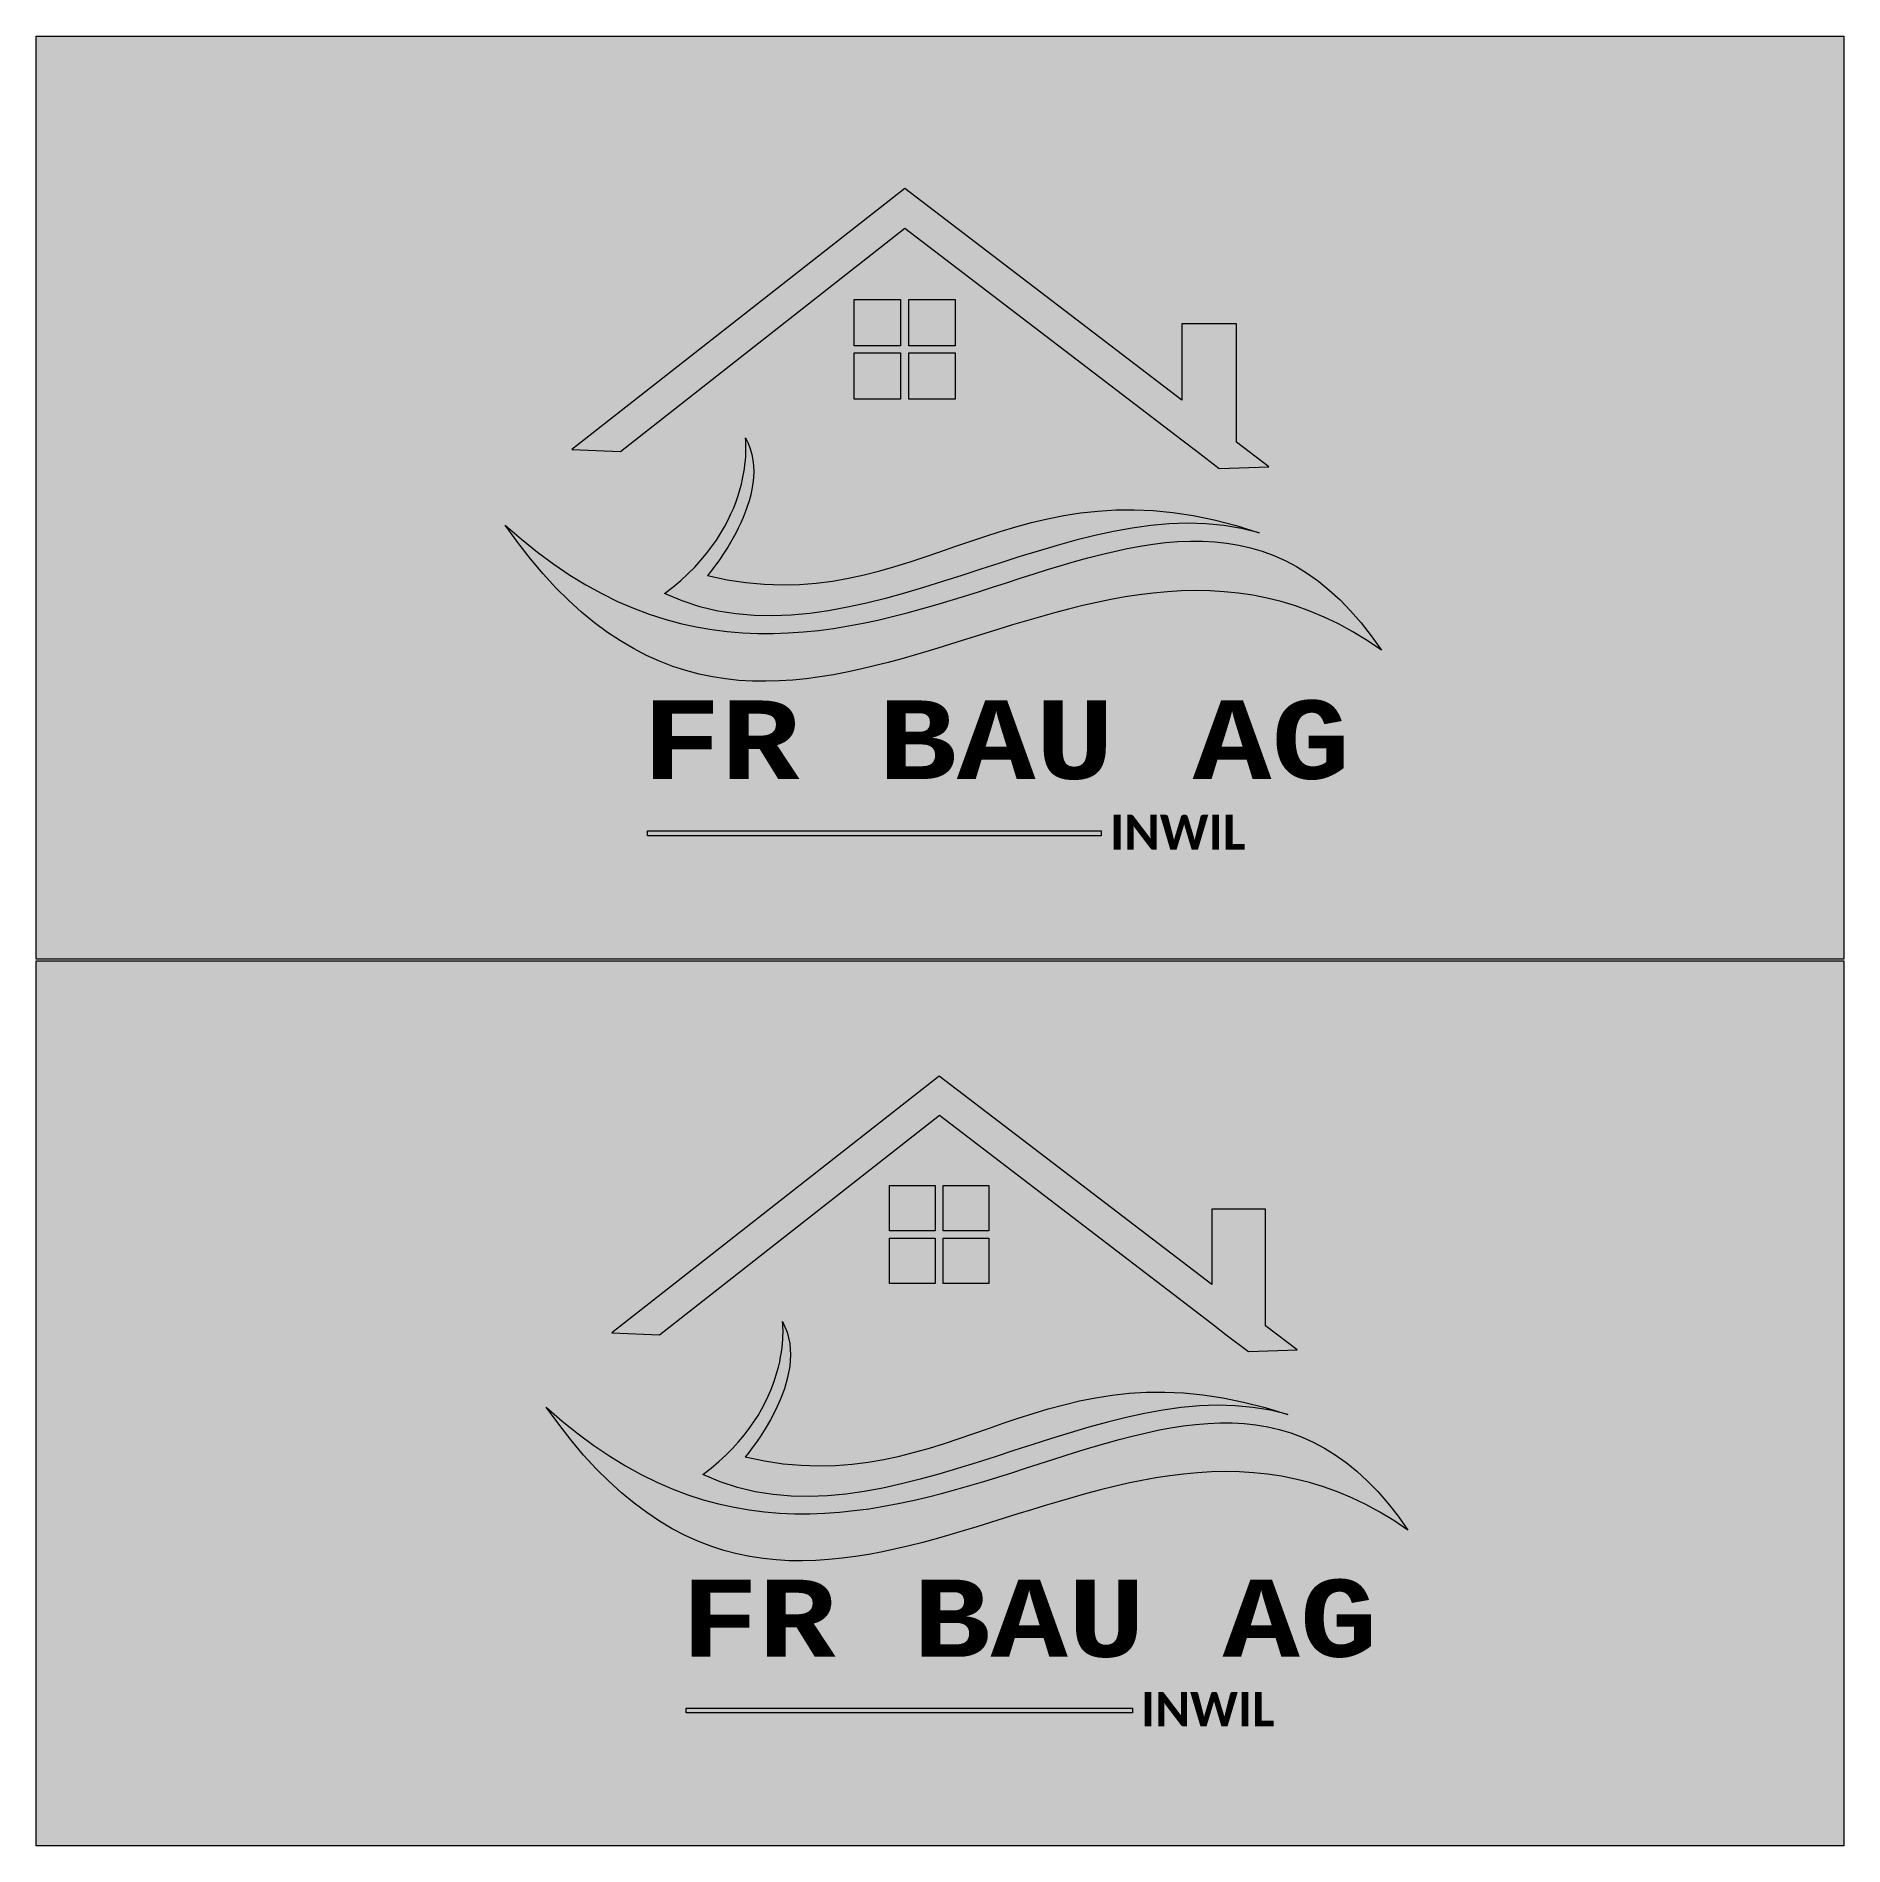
# Model space of a CAD drawing. Extents: x 0 to 1000, y -999 to 2.
import ezdxf

# ---------------------------------------------------------------- set-up
doc = ezdxf.new("R2010")
doc.units = 0
doc.header["$MEASUREMENT"] = 0
doc.layers.add('Layer 1', color=7, linetype='Continuous')

# ---------------------------------------------------------------- blocks, each defined once
blk = doc.blocks.new('block 3')
at = {"layer": 'Layer 1', "true_color": 0x231f20}
h = blk.add_hatch(color=250, dxfattribs=at)
h.dxf.hatch_style = 2
h.paths.add_polyline_path([(664.1, -222.6), (664.1, -157.1), (633.8, -157.1), (633.8, -199.4), (480.5, -82.2), (296.3, -226.7), (323.2, -227.7), (480.6, -104.2), (633.8, -221.3), (642, -227.6), (654.4, -237.1), (681.9, -236.2)])
h = blk.add_hatch(color=250, dxfattribs=at)
h.dxf.hatch_style = 2
h.paths.add_polyline_path([(478.2, -169.3), (452.6, -169.3), (452.6, -143.7), (478.2, -143.7)])
h = blk.add_hatch(color=250, dxfattribs=at)
h.dxf.hatch_style = 2
h.paths.add_polyline_path([(508.4, -169.3), (482.8, -169.3), (482.8, -143.7), (508.4, -143.7)])
h = blk.add_hatch(color=250, dxfattribs=at)
h.dxf.hatch_style = 2
edge = h.paths.add_edge_path()
edge.add_spline(control_points=[(259.5, -268.4), (407.9, -482), (575.1, -217.2), (744.2, -337.6), (625.5, -162), (450.8, -443.5), (259.5, -268.4)], knot_values=[0, 0, 0, 0, 1, 1, 1, 2, 2, 2, 2], degree=3, periodic=1)
h = blk.add_hatch(color=250, dxfattribs=at)
h.dxf.hatch_style = 2
h.paths.add_polyline_path([(478.2, -198.8), (452.6, -198.8), (452.6, -173.2), (478.2, -173.2)])
h = blk.add_hatch(color=250, dxfattribs=at)
h.dxf.hatch_style = 2
h.paths.add_polyline_path([(508.4, -198.8), (482.8, -198.8), (482.8, -173.2), (508.4, -173.2)])
h = blk.add_hatch(color=250, dxfattribs=at)
h.dxf.hatch_style = 2
edge = h.paths.add_edge_path()
edge.add_spline(control_points=[(347.6, -306.3), (450.8, -354.9), (573.1, -242.3), (676.6, -272.7), (538.8, -226.2), (489.3, -324.1), (371.3, -296.4), (371.3, -296.4), (409.9, -251.6), (392.4, -220.2), (392.4, -220.2), (399, -268.1), (347.6, -306.3)], knot_values=[0, 0, 0, 0, 1, 1, 1, 2, 2, 2, 3, 3, 3, 4, 4, 4, 4], degree=3, periodic=1)
at = {"layer": 'Layer 1', "lineweight": 0}
for points in [[(664.1, -222.6), (664.1, -157.1), (633.8, -157.1), (633.8, -199.4), (480.5, -82.2), (296.3, -226.7), (323.2, -227.7), (480.6, -104.2), (633.8, -221.3), (642, -227.6), (654.4, -237.1), (681.9, -236.2), (664.1, -222.6)], [(478.2, -169.3), (452.6, -169.3), (452.6, -143.7), (478.2, -143.7), (478.2, -169.3)], [(508.4, -169.3), (482.8, -169.3), (482.8, -143.7), (508.4, -143.7), (508.4, -169.3)], [(478.2, -198.8), (452.6, -198.8), (452.6, -173.2), (478.2, -173.2), (478.2, -198.8)], [(508.4, -198.8), (482.8, -198.8), (482.8, -173.2), (508.4, -173.2), (508.4, -198.8)]]:
    blk.add_lwpolyline(points, dxfattribs=at)
for points, knots in [([(259.5, -268.4), (407.9, -482), (575.1, -217.2), (744.2, -337.6), (625.5, -162), (450.8, -443.5), (259.5, -268.4)], [0, 0, 0, 0, 1, 1, 1, 2, 2, 2, 2]), ([(347.6, -306.3), (450.8, -354.9), (573.1, -242.3), (676.6, -272.7), (538.8, -226.2), (489.3, -324.1), (371.3, -296.4), (371.3, -296.4), (409.9, -251.6), (392.4, -220.2), (392.4, -220.2), (399, -268.1), (347.6, -306.3)], [0, 0, 0, 0, 1, 1, 1, 2, 2, 2, 3, 3, 3, 4, 4, 4, 4])]:
    blk.add_open_spline(points, degree=3, knots=knots, dxfattribs=at)
blk = doc.blocks.new('block 5')
at = {"layer": 'Layer 1', "true_color": 0x231f20}
h = blk.add_hatch(color=250, dxfattribs=at)
h.dxf.hatch_style = 2
h.paths.add_polyline_path([(589.2, -440.4), (338.2, -440.4), (338.2, -437.6), (589.2, -437.6)])
at = {"layer": 'Layer 1', "lineweight": 0}
blk.add_lwpolyline([(589.2, -440.4), (338.2, -440.4), (338.2, -437.6), (589.2, -437.6), (589.2, -440.4)], dxfattribs=at)
blk = doc.blocks.new('block 4')
at = {"layer": 'Layer 1'}
blk.add_blockref('block 5', (0, 0), dxfattribs=at)
at = {"layer": 'Layer 1', "color": 250, "true_color": 0x231f20, "attachment_point": 7}
for s, insert, char_height in [('\\fCourier New|b1|i0|c0|p34;\\W1;FR BAU AG', (335.3, -409.5), 43.409), ('\\fCorbel|b1|i0|c0|p34;\\W1;INWIL', (594, -448), 19.312)]:
    blk.add_mtext(s, dxfattribs=dict(at, insert=insert, char_height=char_height))
blk = doc.blocks.new('block 2')
at = {"layer": 'Layer 1'}
for name in ['block 3', 'block 4']:
    blk.add_blockref(name, (0, 0), dxfattribs=at)
blk = doc.blocks.new('block 7')
at = {"layer": 'Layer 1', "true_color": 0xbe1e2d}
h = blk.add_hatch(color=242, dxfattribs=at)
h.dxf.hatch_style = 2
h.paths.add_polyline_path([(680.1, -711.3), (680.1, -646.9), (650.3, -646.9), (650.3, -688.5), (499.5, -573.2), (318.4, -715.3), (344.9, -716.3), (499.7, -594.9), (650.3, -710), (658.4, -716.3), (670.6, -725.6), (697.6, -724.7)])
h = blk.add_hatch(color=242, dxfattribs=at)
h.dxf.hatch_style = 2
h.paths.add_polyline_path([(497.3, -658.9), (472.1, -658.9), (472.1, -633.7), (497.3, -633.7)])
h = blk.add_hatch(color=242, dxfattribs=at)
h.dxf.hatch_style = 2
h.paths.add_polyline_path([(527, -658.9), (501.8, -658.9), (501.8, -633.7), (527, -633.7)])
h = blk.add_hatch(color=242, dxfattribs=at)
h.dxf.hatch_style = 2
edge = h.paths.add_edge_path()
edge.add_spline(control_points=[(282.2, -756.3), (428.1, -966.5), (592.6, -706), (758.9, -824.4), (642.2, -651.7), (470.3, -928.5), (282.2, -756.3)], knot_values=[0, 0, 0, 0, 1, 1, 1, 2, 2, 2, 2], degree=3, periodic=1)
h = blk.add_hatch(color=242, dxfattribs=at)
h.dxf.hatch_style = 2
h.paths.add_polyline_path([(497.3, -687.9), (472.1, -687.9), (472.1, -662.8), (497.3, -662.8)])
h = blk.add_hatch(color=242, dxfattribs=at)
h.dxf.hatch_style = 2
h.paths.add_polyline_path([(527, -687.9), (501.8, -687.9), (501.8, -662.8), (527, -662.8)])
h = blk.add_hatch(color=242, dxfattribs=at)
h.dxf.hatch_style = 2
edge = h.paths.add_edge_path()
edge.add_spline(control_points=[(368.8, -793.6), (470.3, -841.4), (590.6, -730.7), (692.4, -760.5), (556.9, -714.8), (508.2, -811.1), (392.2, -783.9), (392.2, -783.9), (430.1, -739.8), (412.9, -709), (412.9, -709), (419.4, -756), (368.8, -793.6)], knot_values=[0, 0, 0, 0, 1, 1, 1, 2, 2, 2, 3, 3, 3, 4, 4, 4, 4], degree=3, periodic=1)
at = {"layer": 'Layer 1', "lineweight": 0}
for points in [[(680.1, -711.3), (680.1, -646.9), (650.3, -646.9), (650.3, -688.5), (499.5, -573.2), (318.4, -715.3), (344.9, -716.3), (499.7, -594.9), (650.3, -710), (658.4, -716.3), (670.6, -725.6), (697.6, -724.7), (680.1, -711.3)], [(497.3, -658.9), (472.1, -658.9), (472.1, -633.7), (497.3, -633.7), (497.3, -658.9)], [(527, -658.9), (501.8, -658.9), (501.8, -633.7), (527, -633.7), (527, -658.9)], [(497.3, -687.9), (472.1, -687.9), (472.1, -662.8), (497.3, -662.8), (497.3, -687.9)], [(527, -687.9), (501.8, -687.9), (501.8, -662.8), (527, -662.8), (527, -687.9)]]:
    blk.add_lwpolyline(points, dxfattribs=at)
for points, knots in [([(282.2, -756.3), (428.1, -966.5), (592.6, -706), (758.9, -824.4), (642.2, -651.7), (470.3, -928.5), (282.2, -756.3)], [0, 0, 0, 0, 1, 1, 1, 2, 2, 2, 2]), ([(368.8, -793.6), (470.3, -841.4), (590.6, -730.7), (692.4, -760.5), (556.9, -714.8), (508.2, -811.1), (392.2, -783.9), (392.2, -783.9), (430.1, -739.8), (412.9, -709), (412.9, -709), (419.4, -756), (368.8, -793.6)], [0, 0, 0, 0, 1, 1, 1, 2, 2, 2, 3, 3, 3, 4, 4, 4, 4])]:
    blk.add_open_spline(points, degree=3, knots=knots, dxfattribs=at)
blk = doc.blocks.new('block 9')
at = {"layer": 'Layer 1', "true_color": 0xbe1e2d}
h = blk.add_hatch(color=242, dxfattribs=at)
h.dxf.hatch_style = 2
h.paths.add_polyline_path([(606.5, -925.5), (359.6, -925.5), (359.6, -922.8), (606.5, -922.8)])
at = {"layer": 'Layer 1', "lineweight": 0}
blk.add_lwpolyline([(606.5, -925.5), (359.6, -925.5), (359.6, -922.8), (606.5, -922.8), (606.5, -925.5)], dxfattribs=at)
blk = doc.blocks.new('block 8')
at = {"layer": 'Layer 1'}
blk.add_blockref('block 9', (0, 0), dxfattribs=at)
at = {"layer": 'Layer 1', "color": 242, "true_color": 0xbe1e2d, "attachment_point": 7}
for s, insert, char_height in [('\\fCourier New|b1|i0|c0|p34;\\W1;FR BAU AG', (356.8, -895.1), 42.693), ('\\fCorbel|b1|i0|c0|p34;\\W1;INWIL', (611.2, -932.9), 18.993)]:
    blk.add_mtext(s, dxfattribs=dict(at, insert=insert, char_height=char_height))
blk = doc.blocks.new('block 6')
at = {"layer": 'Layer 1'}
for name in ['block 7', 'block 8']:
    blk.add_blockref(name, (0, 0), dxfattribs=at)

msp = doc.modelspace()

# ---------------------------------------------------------------- hatches: boundary and pattern name
at = {"layer": 'Layer 1', "true_color": 0xbe1e2d}
h = msp.add_hatch(color=242, dxfattribs=at)
h.dxf.hatch_style = 2
h.paths.add_polyline_path([(1000, -508.52), (0, -508.52), (0, 2), (1000, 2)])
at = {"layer": 'Layer 1', "true_color": 0x231f20}
h = msp.add_hatch(color=250, dxfattribs=at)
h.dxf.hatch_style = 2
h.paths.add_polyline_path([(1000, -999), (0, -999), (0, -509.52), (1000, -509.52)])

# ---------------------------------------------------------------- linework, layer by layer
at = {"layer": 'Layer 1', "lineweight": 0}
for points in [[(1000, -508.52), (0, -508.52), (0, 2), (1000, 2), (1000, -508.52)], [(1000, -999), (0, -999), (0, -509.52), (1000, -509.52), (1000, -999)]]:
    msp.add_lwpolyline(points, dxfattribs=at)

# ---------------------------------------------------------------- block references
at = {"layer": 'Layer 1'}
for name in ['block 2', 'block 6']:
    msp.add_blockref(name, (0, 0), dxfattribs=at)

doc.saveas('drawing.dxf')
